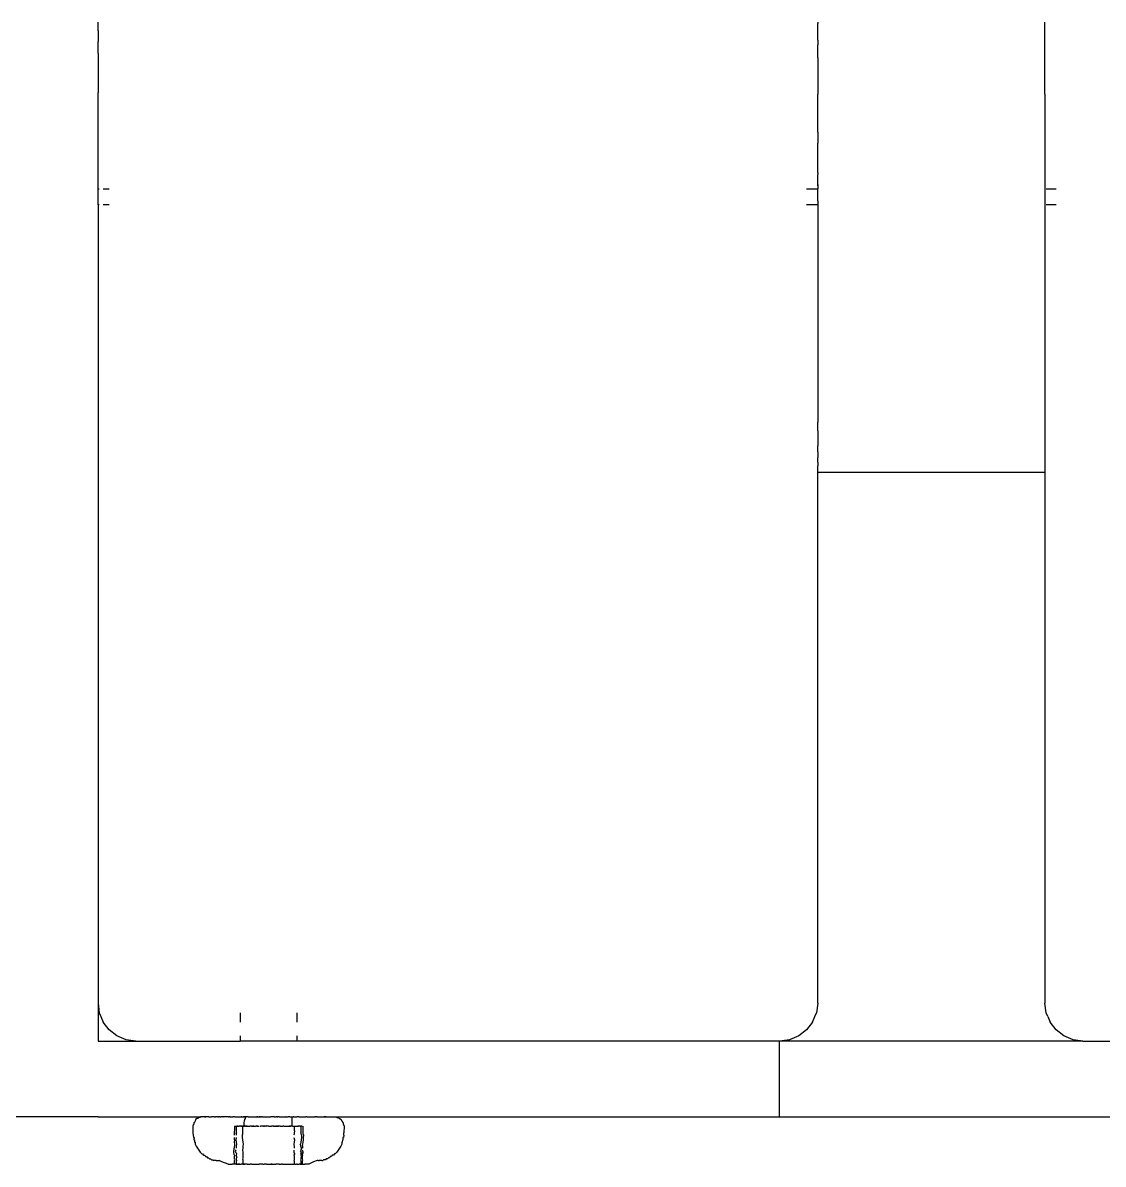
# Model space of a CAD drawing. Header units: millimetres. Extents: x -2916 to 2490, y 92 to 4100.
# Drawn here: x 1318.6 to 1375.6, y 1705.4 to 1765.6 of the extents above; entities that cross this region are included whole.
import ezdxf

# ---------------------------------------------------------------- set-up
doc = ezdxf.new("R2010")
doc.units = ezdxf.units.MM

msp = doc.modelspace()

# ---------------------------------------------------------------- linework, layer by layer
for p, q in [((1322.555, 1765.582), (1322.555, 1765.636)), ((1322.555, 1765.181), (1322.555, 1765.582)), ((1360.555, 1765.636), (1360.555, 1765.582)), ((1360.555, 1765.181), (1360.555, 1765.582)), ((1372.555, 1764.698), (1372.555, 1765.636)), ((1322.555, 1765.181), (1322.555, 1764.616)), ((1360.555, 1764.698), (1360.555, 1765.181)), ((1322.555, 1764.455), (1322.555, 1764.616)), ((1322.555, 1763.995), (1322.555, 1764.455)), ((1360.555, 1764.698), (1360.555, 1764.616)), ((1360.555, 1764.616), (1360.555, 1764.455)), ((1360.555, 1763.995), (1360.555, 1764.455)), ((1372.555, 1763.753), (1372.555, 1764.698)), ((1322.555, 1763.995), (1322.555, 1763.315)), ((1360.555, 1763.753), (1360.555, 1763.995)), ((1360.555, 1763.753), (1360.555, 1763.315)), ((1372.555, 1762.803), (1372.555, 1763.753)), ((1322.555, 1763.315), (1322.555, 1762.636)), ((1360.555, 1763.315), (1360.555, 1762.803)), ((1322.555, 1762.636), (1322.555, 1761.925)), ((1360.555, 1762.803), (1360.555, 1762.636)), ((1360.555, 1762.636), (1360.555, 1761.925)), ((1372.555, 1761.851), (1372.555, 1762.803)), ((1322.555, 1761.851), (1322.555, 1761.925)), ((1322.555, 1761.213), (1322.555, 1761.851)), ((1360.555, 1761.925), (1360.555, 1761.851)), ((1360.555, 1761.213), (1360.555, 1761.851)), ((1372.555, 1761.851), (1372.555, 1760.9)), ((1322.555, 1760.513), (1322.555, 1761.213)), ((1360.555, 1760.9), (1360.555, 1761.213)), ((1360.555, 1760.513), (1360.555, 1760.9)), ((1372.555, 1760.9), (1372.555, 1759.95)), ((1322.555, 1759.841), (1322.555, 1760.513)), ((1360.555, 1759.95), (1360.555, 1760.513)), ((1322.555, 1759.248), (1322.555, 1759.841)), ((1360.555, 1759.841), (1360.555, 1759.95)), ((1360.555, 1759.841), (1360.555, 1759.248)), ((1372.555, 1759.95), (1372.555, 1759.005)), ((1322.555, 1759.21), (1322.555, 1759.248)), ((1322.555, 1758.633), (1322.555, 1759.21)), ((1360.555, 1759.21), (1360.555, 1759.248)), ((1360.555, 1759.005), (1360.555, 1759.21)), ((1360.555, 1758.633), (1360.555, 1759.005)), ((1372.555, 1759.005), (1372.555, 1758.066)), ((1322.555, 1758.121), (1322.555, 1758.633)), ((1360.555, 1758.121), (1360.555, 1758.633)), ((1322.555, 1757.685), (1322.555, 1758.121)), ((1360.555, 1758.066), (1360.555, 1758.121)), ((1360.555, 1757.685), (1360.555, 1758.066)), ((1372.555, 1758.066), (1372.555, 1757.136)), ((1322.555, 1757.645), (1322.555, 1757.685)), ((1322.555, 1757.606), (1322.555, 1757.645)), ((1322.555, 1757.334), (1322.555, 1757.606)), ((1322.555, 1757.16), (1322.555, 1757.334)), ((1322.555, 1757.075), (1322.555, 1757.16)), ((1360.555, 1757.685), (1360.555, 1757.645)), ((1360.555, 1757.645), (1360.555, 1757.606)), ((1360.555, 1757.334), (1360.555, 1757.606)), ((1360.555, 1757.136), (1360.555, 1757.334)), ((1360.555, 1757.075), (1360.555, 1757.136)), ((1372.555, 1757.136), (1372.555, 1756.217)), ((1322.555, 1757.008), (1322.555, 1757.075)), ((1322.555, 1757.034), (1322.555, 1757.075)), ((1322.555, 1757.008), (1322.555, 1757.034)), ((1322.555, 1756.892), (1322.555, 1757.008)), ((1322.555, 1756.852), (1322.555, 1756.892)), ((1322.555, 1756.852), (1322.623, 1756.852)), ((1322.555, 1756.002), (1322.555, 1756.852)), ((1322.823, 1756.852), (1323.14, 1756.852)), ((1359.969, 1756.852), (1360.287, 1756.852)), ((1360.287, 1756.852), (1360.487, 1756.852)), ((1360.487, 1756.852), (1360.555, 1756.852)), ((1360.555, 1757.075), (1360.555, 1757.008)), ((1360.555, 1757.034), (1360.555, 1757.075)), ((1360.555, 1757.008), (1360.555, 1757.034)), ((1360.555, 1757.008), (1360.555, 1756.892)), ((1360.555, 1756.892), (1360.555, 1756.852)), ((1360.555, 1756.217), (1360.555, 1756.852)), ((1372.623, 1756.852), (1372.823, 1756.852)), ((1372.823, 1756.852), (1373.14, 1756.852)), ((1322.623, 1756.002), (1322.555, 1756.002)), ((1322.555, 1756.002), (1322.555, 1713.851)), ((1323.14, 1756.002), (1322.823, 1756.002)), ((1360.287, 1756.002), (1359.969, 1756.002)), ((1360.487, 1756.002), (1360.287, 1756.002)), ((1360.555, 1756.002), (1360.487, 1756.002)), ((1360.555, 1756.217), (1360.555, 1756.002)), ((1360.555, 1756.002), (1360.555, 1755.31)), ((1372.555, 1756.217), (1372.555, 1755.31)), ((1372.823, 1756.002), (1372.623, 1756.002)), ((1373.14, 1756.002), (1372.823, 1756.002)), ((1360.555, 1755.31), (1360.555, 1754.418)), ((1372.555, 1755.31), (1372.555, 1754.418)), ((1360.555, 1754.418), (1360.555, 1753.543)), ((1372.555, 1754.418), (1372.555, 1753.543)), ((1360.555, 1753.543), (1360.555, 1752.687)), ((1372.555, 1753.543), (1372.555, 1752.687)), ((1360.555, 1752.687), (1360.555, 1751.851)), ((1372.555, 1752.687), (1372.555, 1751.851)), ((1360.555, 1751.851), (1360.555, 1751.039)), ((1372.555, 1751.851), (1372.555, 1751.039)), ((1360.555, 1751.039), (1360.555, 1750.25)), ((1372.555, 1751.039), (1372.555, 1750.25)), ((1360.555, 1750.25), (1360.555, 1749.488)), ((1372.555, 1750.25), (1372.555, 1749.488)), ((1360.555, 1749.488), (1360.555, 1748.754)), ((1372.555, 1749.488), (1372.555, 1748.754)), ((1360.555, 1748.754), (1360.555, 1748.05)), ((1372.555, 1748.754), (1372.555, 1748.05)), ((1360.555, 1748.05), (1360.555, 1747.377)), ((1372.555, 1748.05), (1372.555, 1747.377)), ((1360.555, 1747.377), (1360.555, 1746.736)), ((1372.555, 1747.377), (1372.555, 1746.736)), ((1360.555, 1746.736), (1360.555, 1746.13)), ((1372.555, 1746.736), (1372.555, 1746.13)), ((1360.555, 1746.13), (1360.555, 1745.56)), ((1372.555, 1746.13), (1372.555, 1745.56)), ((1360.555, 1745.56), (1360.555, 1745.026)), ((1372.555, 1745.56), (1372.555, 1745.026)), ((1360.555, 1745.026), (1360.555, 1744.531)), ((1360.555, 1744.075), (1360.555, 1744.531)), ((1372.555, 1745.026), (1372.555, 1744.531)), ((1372.555, 1744.531), (1372.555, 1744.075)), ((1360.555, 1744.075), (1360.555, 1743.659)), ((1372.555, 1744.075), (1372.555, 1743.659)), ((1360.555, 1743.659), (1360.555, 1743.284)), ((1360.555, 1742.951), (1360.555, 1743.284)), ((1372.555, 1743.659), (1372.555, 1743.284)), ((1372.555, 1743.284), (1372.555, 1742.951)), ((1360.555, 1742.951), (1360.555, 1742.662)), ((1360.555, 1742.415), (1360.555, 1742.662)), ((1372.555, 1742.951), (1372.555, 1742.662)), ((1372.555, 1742.662), (1372.555, 1742.415)), ((1360.555, 1742.415), (1360.555, 1742.213)), ((1360.555, 1742.055), (1360.555, 1742.213)), ((1360.555, 1741.942), (1360.555, 1742.055)), ((1372.555, 1742.415), (1372.555, 1742.213)), ((1372.555, 1742.213), (1372.555, 1742.055)), ((1372.555, 1742.055), (1372.555, 1741.942)), ((1360.555, 1741.874), (1360.555, 1741.942)), ((1372.555, 1741.874), (1360.555, 1741.874)), ((1360.555, 1713.851), (1360.555, 1741.874)), ((1372.555, 1741.942), (1372.555, 1741.874)), ((1372.555, 1741.874), (1372.555, 1713.851)), ((1322.555, 1713.851), (1322.623, 1713.334)), ((1322.555, 1713.851), (1322.555, 1711.851)), ((1360.555, 1713.851), (1360.487, 1713.334)), ((1372.623, 1713.334), (1372.555, 1713.851)), ((1322.623, 1713.334), (1322.707, 1713.144)), ((1322.707, 1713.144), (1322.823, 1712.851)), ((1330.064, 1713.334), (1330.064, 1712.851)), ((1333.045, 1713.334), (1333.045, 1712.851)), ((1360.287, 1712.851), (1360.402, 1713.144)), ((1360.402, 1713.144), (1360.487, 1713.334)), ((1372.707, 1713.144), (1372.623, 1713.334)), ((1372.707, 1713.144), (1372.823, 1712.851)), ((1323.14, 1712.437), (1322.823, 1712.851)), ((1360.287, 1712.851), (1359.969, 1712.437)), ((1373.14, 1712.437), (1372.823, 1712.851)), ((1323.555, 1712.119), (1323.14, 1712.437)), ((1324.037, 1711.92), (1323.555, 1712.119)), ((1330.064, 1712.119), (1330.064, 1711.92)), ((1333.045, 1712.119), (1333.045, 1711.92)), ((1359.555, 1712.119), (1359.072, 1711.92)), ((1359.969, 1712.437), (1359.555, 1712.119)), ((1373.555, 1712.119), (1373.14, 1712.437)), ((1374.037, 1711.92), (1373.555, 1712.119)), ((1322.555, 1711.851), (1324.555, 1711.851)), ((1324.555, 1711.851), (1324.037, 1711.92)), ((1324.555, 1711.851), (1330.064, 1711.851)), ((1330.064, 1711.92), (1330.064, 1711.851)), ((1330.097, 1711.851), (1330.064, 1711.851)), ((1330.153, 1711.851), (1330.097, 1711.851)), ((1330.231, 1711.851), (1330.153, 1711.851)), ((1330.33, 1711.851), (1330.231, 1711.851)), ((1330.448, 1711.851), (1330.33, 1711.851)), ((1330.475, 1711.851), (1330.448, 1711.851)), ((1330.583, 1711.851), (1330.475, 1711.851)), ((1330.614, 1711.851), (1330.583, 1711.851)), ((1330.734, 1711.851), (1330.614, 1711.851)), ((1330.768, 1711.851), (1330.734, 1711.851)), ((1330.898, 1711.851), (1330.768, 1711.851)), ((1330.934, 1711.851), (1330.898, 1711.851)), ((1331.072, 1711.851), (1330.934, 1711.851)), ((1331.11, 1711.851), (1331.072, 1711.851)), ((1331.254, 1711.851), (1331.11, 1711.851)), ((1331.293, 1711.851), (1331.254, 1711.851)), ((1331.441, 1711.851), (1331.293, 1711.851)), ((1331.48, 1711.851), (1331.441, 1711.851)), ((1331.629, 1711.851), (1331.48, 1711.851)), ((1331.669, 1711.851), (1331.629, 1711.851)), ((1331.816, 1711.851), (1331.669, 1711.851)), ((1331.855, 1711.851), (1331.816, 1711.851)), ((1331.999, 1711.851), (1331.855, 1711.851)), ((1332.037, 1711.851), (1331.999, 1711.851)), ((1332.175, 1711.851), (1332.037, 1711.851)), ((1332.211, 1711.851), (1332.175, 1711.851)), ((1332.342, 1711.851), (1332.211, 1711.851)), ((1332.375, 1711.851), (1332.342, 1711.851)), ((1332.495, 1711.851), (1332.375, 1711.851)), ((1332.526, 1711.851), (1332.495, 1711.851)), ((1332.634, 1711.851), (1332.526, 1711.851)), ((1332.662, 1711.851), (1332.634, 1711.851)), ((1332.78, 1711.851), (1332.662, 1711.851)), ((1332.879, 1711.851), (1332.78, 1711.851)), ((1332.957, 1711.851), (1332.879, 1711.851)), ((1333.012, 1711.851), (1332.957, 1711.851)), ((1333.045, 1711.851), (1333.012, 1711.851)), ((1333.045, 1711.92), (1333.045, 1711.851)), ((1358.536, 1711.851), (1333.045, 1711.851)), ((1359.072, 1711.92), (1358.536, 1711.851)), ((1358.536, 1707.851), (1358.536, 1711.851)), ((1374.555, 1711.851), (1358.536, 1711.851)), ((1374.555, 1711.851), (1374.037, 1711.92)), ((1374.555, 1711.851), (1380.064, 1711.851)), ((1322.555, 1707.851), (1296.055, 1707.851)), ((1322.555, 1707.851), (1327.963, 1707.842)), ((1327.708, 1707.705), (1327.687, 1707.629)), ((1327.784, 1707.767), (1327.708, 1707.705)), ((1327.824, 1707.767), (1327.784, 1707.767)), ((1327.87, 1707.813), (1327.824, 1707.767)), ((1327.942, 1707.813), (1327.87, 1707.813)), ((1327.963, 1707.842), (1327.942, 1707.813)), ((1328.034, 1707.842), (1327.963, 1707.842)), ((1327.963, 1707.842), (1328.002, 1707.842)), ((1328.034, 1707.842), (1328.002, 1707.842)), ((1328.074, 1707.842), (1328.034, 1707.842)), ((1328.123, 1707.842), (1328.074, 1707.842)), ((1328.18, 1707.842), (1328.123, 1707.842)), ((1328.245, 1707.842), (1328.18, 1707.842)), ((1328.18, 1707.842), (1328.217, 1707.842)), ((1328.217, 1707.842), (1328.245, 1707.842)), ((1328.319, 1707.842), (1328.245, 1707.842)), ((1328.365, 1707.842), (1328.319, 1707.842)), ((1328.4, 1707.842), (1328.365, 1707.842)), ((1328.4, 1707.842), (1328.45, 1707.842)), ((1328.45, 1707.842), (1328.488, 1707.842)), ((1328.488, 1707.842), (1328.543, 1707.842)), ((1328.584, 1707.842), (1328.543, 1707.842)), ((1328.643, 1707.842), (1328.584, 1707.842)), ((1328.687, 1707.842), (1328.643, 1707.842)), ((1328.687, 1707.842), (1328.75, 1707.842)), ((1328.797, 1707.842), (1328.75, 1707.842)), ((1328.864, 1707.842), (1328.797, 1707.842)), ((1328.864, 1707.842), (1328.914, 1707.842)), ((1328.985, 1707.842), (1328.914, 1707.842)), ((1328.985, 1707.842), (1329.037, 1707.842)), ((1329.111, 1707.842), (1329.037, 1707.842)), ((1329.139, 1707.851), (1329.111, 1707.842)), ((1329.166, 1707.842), (1329.111, 1707.842)), ((1329.139, 1707.851), (1329.166, 1707.842)), ((1329.244, 1707.842), (1329.166, 1707.842)), ((1329.301, 1707.842), (1329.244, 1707.842)), ((1329.382, 1707.842), (1329.301, 1707.842)), ((1329.442, 1707.842), (1329.382, 1707.842)), ((1329.442, 1707.842), (1329.476, 1707.851)), ((1329.525, 1707.842), (1329.476, 1707.851)), ((1329.525, 1707.842), (1329.587, 1707.842)), ((1329.587, 1707.842), (1329.64, 1707.851)), ((1329.64, 1707.851), (1329.673, 1707.842)), ((1329.719, 1707.851), (1329.673, 1707.842)), ((1329.765, 1707.851), (1329.719, 1707.851)), ((1329.765, 1707.851), (1329.826, 1707.842)), ((1329.826, 1707.842), (1329.88, 1707.851)), ((1329.88, 1707.851), (1329.95, 1707.851)), ((1329.95, 1707.851), (1329.983, 1707.842)), ((1329.983, 1707.842), (1330.042, 1707.851)), ((1330.042, 1707.851), (1330.079, 1707.849)), ((1330.079, 1707.849), (1330.106, 1707.851)), ((1330.079, 1707.849), (1330.144, 1707.842)), ((1330.144, 1707.842), (1330.106, 1707.851)), ((1330.144, 1707.842), (1330.212, 1707.842)), ((1330.212, 1707.842), (1330.241, 1707.851)), ((1330.212, 1707.842), (1330.28, 1707.846)), ((1330.308, 1707.842), (1330.241, 1707.851)), ((1330.294, 1707.705), (1330.274, 1707.629)), ((1330.28, 1707.846), (1330.308, 1707.842)), ((1330.319, 1707.767), (1330.294, 1707.705)), ((1330.378, 1707.851), (1330.308, 1707.842)), ((1330.308, 1707.842), (1330.34, 1707.851)), ((1330.308, 1707.842), (1330.319, 1707.767)), ((1330.34, 1707.851), (1330.378, 1707.851)), ((1330.434, 1707.851), (1330.378, 1707.851)), ((1330.475, 1707.842), (1330.434, 1707.851)), ((1330.475, 1707.842), (1330.517, 1707.851)), ((1330.517, 1707.851), (1330.569, 1707.851)), ((1330.569, 1707.851), (1330.645, 1707.842)), ((1330.569, 1707.851), (1330.598, 1707.851)), ((1330.598, 1707.851), (1330.645, 1707.842)), ((1330.645, 1707.842), (1330.669, 1707.851)), ((1330.645, 1707.842), (1330.71, 1707.851)), ((1330.669, 1707.851), (1330.71, 1707.851)), ((1330.71, 1707.851), (1330.774, 1707.851)), ((1330.774, 1707.851), (1330.816, 1707.842)), ((1330.816, 1707.842), (1330.871, 1707.851)), ((1330.871, 1707.851), (1330.915, 1707.849)), ((1330.915, 1707.849), (1330.944, 1707.851)), ((1330.915, 1707.849), (1330.99, 1707.842)), ((1330.99, 1707.842), (1330.944, 1707.851)), ((1330.99, 1707.842), (1331.064, 1707.842)), ((1331.089, 1707.851), (1331.064, 1707.842)), ((1331.117, 1707.848), (1331.064, 1707.842)), ((1331.089, 1707.851), (1331.117, 1707.848)), ((1331.117, 1707.848), (1331.179, 1707.851)), ((1331.143, 1707.851), (1331.117, 1707.848)), ((1331.143, 1707.851), (1331.179, 1707.851)), ((1331.235, 1707.851), (1331.179, 1707.851)), ((1331.235, 1707.851), (1331.345, 1707.851)), ((1331.345, 1707.851), (1331.435, 1707.851)), ((1331.435, 1707.851), (1331.514, 1707.851)), ((1331.514, 1707.851), (1331.56, 1707.851)), ((1331.56, 1707.851), (1331.592, 1707.842)), ((1331.592, 1707.842), (1331.685, 1707.851)), ((1331.763, 1707.851), (1331.685, 1707.851)), ((1331.853, 1707.851), (1331.763, 1707.851)), ((1331.853, 1707.851), (1331.931, 1707.851)), ((1331.931, 1707.851), (1331.967, 1707.851)), ((1332.015, 1707.851), (1331.967, 1707.851)), ((1332.015, 1707.851), (1332.046, 1707.842)), ((1332.112, 1707.851), (1332.046, 1707.842)), ((1332.112, 1707.851), (1332.169, 1707.851)), ((1332.169, 1707.851), (1332.238, 1707.851)), ((1332.238, 1707.851), (1332.312, 1707.851)), ((1332.312, 1707.851), (1332.374, 1707.851)), ((1332.374, 1707.851), (1332.44, 1707.851)), ((1332.44, 1707.851), (1332.465, 1707.842)), ((1332.465, 1707.842), (1332.521, 1707.851)), ((1332.495, 1707.851), (1332.465, 1707.842)), ((1332.495, 1707.851), (1332.552, 1707.851)), ((1332.521, 1707.851), (1332.552, 1707.851)), ((1332.552, 1707.851), (1332.599, 1707.851)), ((1332.645, 1707.851), (1332.599, 1707.851)), ((1332.683, 1707.851), (1332.645, 1707.851)), ((1332.683, 1707.851), (1332.745, 1707.851)), ((1332.745, 1707.851), (1332.818, 1707.851)), ((1332.745, 1707.851), (1332.786, 1707.851)), ((1332.786, 1707.851), (1332.818, 1707.851)), ((1332.786, 1707.851), (1332.791, 1707.767)), ((1332.791, 1707.767), (1332.786, 1707.705)), ((1332.786, 1707.705), (1332.786, 1707.629)), ((1332.818, 1707.851), (1332.868, 1707.851)), ((1332.897, 1707.842), (1332.868, 1707.851)), ((1332.897, 1707.842), (1332.954, 1707.851)), ((1332.954, 1707.851), (1333.003, 1707.851)), ((1333.003, 1707.851), (1333.059, 1707.842)), ((1333.087, 1707.851), (1333.059, 1707.842)), ((1333.135, 1707.851), (1333.087, 1707.851)), ((1333.164, 1707.851), (1333.135, 1707.851)), ((1333.164, 1707.851), (1333.218, 1707.842)), ((1333.218, 1707.842), (1333.279, 1707.851)), ((1333.279, 1707.851), (1333.315, 1707.849)), ((1333.315, 1707.849), (1333.345, 1707.851)), ((1333.315, 1707.849), (1333.372, 1707.842)), ((1333.345, 1707.851), (1333.372, 1707.842)), ((1333.372, 1707.842), (1333.436, 1707.842)), ((1333.436, 1707.842), (1333.469, 1707.851)), ((1333.469, 1707.851), (1333.522, 1707.842)), ((1333.584, 1707.842), (1333.522, 1707.842)), ((1333.584, 1707.842), (1333.634, 1707.851)), ((1333.634, 1707.851), (1333.668, 1707.842)), ((1333.668, 1707.842), (1333.707, 1707.851)), ((1333.707, 1707.851), (1333.75, 1707.851)), ((1333.75, 1707.851), (1333.808, 1707.842)), ((1333.808, 1707.842), (1333.862, 1707.851)), ((1333.862, 1707.851), (1333.943, 1707.842)), ((1333.943, 1707.842), (1333.97, 1707.851)), ((1333.943, 1707.842), (1333.998, 1707.842)), ((1333.97, 1707.851), (1333.998, 1707.842)), ((1334.036, 1707.851), (1333.998, 1707.842)), ((1334.036, 1707.851), (1334.074, 1707.851)), ((1334.125, 1707.842), (1334.074, 1707.851)), ((1334.125, 1707.842), (1334.174, 1707.851)), ((1334.174, 1707.851), (1334.234, 1707.851)), ((1334.234, 1707.851), (1334.269, 1707.851)), ((1334.269, 1707.851), (1334.312, 1707.842)), ((1334.312, 1707.842), (1334.359, 1707.851)), ((1334.359, 1707.851), (1334.444, 1707.851)), ((1334.444, 1707.851), (1334.495, 1707.851)), ((1334.495, 1707.851), (1334.524, 1707.851)), ((1334.566, 1707.842), (1334.495, 1707.851)), ((1334.524, 1707.851), (1334.599, 1707.851)), ((1334.599, 1707.851), (1334.566, 1707.842)), ((1334.599, 1707.851), (1334.669, 1707.851)), ((1334.669, 1707.851), (1334.733, 1707.851)), ((1334.733, 1707.851), (1334.792, 1707.851)), ((1334.792, 1707.851), (1334.844, 1707.851)), ((1334.844, 1707.851), (1334.892, 1707.851)), ((1334.892, 1707.851), (1334.933, 1707.851)), ((1334.933, 1707.851), (1334.968, 1707.851)), ((1334.968, 1707.851), (1334.998, 1707.851)), ((1334.968, 1707.851), (1335.035, 1707.842)), ((1335.035, 1707.842), (1335.076, 1707.842)), ((1335.076, 1707.842), (1335.108, 1707.842)), ((1335.076, 1707.842), (1335.146, 1707.842)), ((1335.108, 1707.842), (1335.146, 1707.842)), ((1335.146, 1707.842), (1358.536, 1707.851)), ((1335.146, 1707.842), (1335.167, 1707.813)), ((1335.167, 1707.813), (1335.239, 1707.813)), ((1335.239, 1707.813), (1335.286, 1707.767)), ((1335.286, 1707.767), (1335.326, 1707.767)), ((1335.326, 1707.767), (1335.401, 1707.705)), ((1335.401, 1707.705), (1335.422, 1707.629)), ((1358.536, 1707.851), (1377.963, 1707.842)), ((1327.558, 1707.351), (1327.555, 1706.999)), ((1327.588, 1707.449), (1327.558, 1707.351)), ((1327.588, 1707.449), (1327.614, 1707.449)), ((1327.616, 1707.543), (1327.614, 1707.449)), ((1327.616, 1707.543), (1327.642, 1707.543)), ((1327.662, 1707.629), (1327.642, 1707.543)), ((1327.662, 1707.629), (1327.687, 1707.629)), ((1329.768, 1707.225), (1329.749, 1706.999)), ((1329.768, 1707.351), (1329.803, 1707.351)), ((1329.768, 1707.351), (1329.768, 1707.225)), ((1329.803, 1707.351), (1329.856, 1707.351)), ((1329.856, 1707.351), (1329.925, 1707.351)), ((1329.856, 1707.351), (1329.887, 1707.351)), ((1329.856, 1707.351), (1329.856, 1707.044)), ((1329.961, 1707.351), (1329.887, 1707.351)), ((1329.887, 1707.351), (1329.925, 1707.351)), ((1329.925, 1707.351), (1329.961, 1707.351)), ((1329.961, 1707.351), (1330.012, 1707.351)), ((1330.077, 1707.351), (1330.012, 1707.351)), ((1330.049, 1707.351), (1330.012, 1707.351)), ((1330.104, 1707.351), (1330.049, 1707.351)), ((1330.147, 1707.351), (1330.077, 1707.351)), ((1330.104, 1707.351), (1330.077, 1707.351)), ((1330.104, 1707.351), (1330.147, 1707.351)), ((1330.147, 1707.351), (1330.19, 1707.351)), ((1330.241, 1707.351), (1330.19, 1707.351)), ((1330.19, 1707.351), (1330.192, 1707.177)), ((1330.192, 1707.177), (1330.193, 1706.999)), ((1330.241, 1707.351), (1330.285, 1707.351)), ((1330.259, 1707.543), (1330.249, 1707.449)), ((1330.249, 1707.449), (1330.285, 1707.351)), ((1330.274, 1707.629), (1330.259, 1707.543)), ((1330.348, 1707.351), (1330.285, 1707.351)), ((1330.348, 1707.351), (1330.311, 1707.351)), ((1330.424, 1707.351), (1330.348, 1707.351)), ((1330.348, 1707.351), (1330.38, 1707.351)), ((1330.38, 1707.351), (1330.424, 1707.351)), ((1330.424, 1707.351), (1330.521, 1707.351)), ((1330.521, 1707.351), (1330.565, 1707.351)), ((1330.614, 1707.351), (1330.565, 1707.351)), ((1330.662, 1707.351), (1330.614, 1707.351)), ((1330.662, 1707.351), (1330.708, 1707.351)), ((1330.662, 1707.351), (1330.735, 1707.351)), ((1330.778, 1707.351), (1330.708, 1707.351)), ((1330.735, 1707.351), (1330.805, 1707.351)), ((1330.778, 1707.351), (1330.805, 1707.351)), ((1330.805, 1707.351), (1330.871, 1707.351)), ((1330.871, 1707.351), (1330.902, 1707.373)), ((1330.949, 1707.351), (1330.902, 1707.373)), ((1330.949, 1707.351), (1331.02, 1707.363)), ((1330.995, 1707.351), (1330.949, 1707.351)), ((1331.02, 1707.363), (1331.061, 1707.351)), ((1331.109, 1707.351), (1331.14, 1707.351)), ((1331.179, 1707.351), (1331.14, 1707.351)), ((1331.224, 1707.351), (1331.179, 1707.351)), ((1331.258, 1707.351), (1331.224, 1707.351)), ((1331.314, 1707.351), (1331.258, 1707.351)), ((1331.286, 1707.351), (1331.258, 1707.351)), ((1331.286, 1707.351), (1331.345, 1707.351)), ((1331.386, 1707.351), (1331.314, 1707.351)), ((1331.386, 1707.351), (1331.345, 1707.351)), ((1331.432, 1707.351), (1331.386, 1707.351)), ((1331.432, 1707.351), (1331.469, 1707.374)), ((1331.514, 1707.351), (1331.469, 1707.374)), ((1331.578, 1707.351), (1331.514, 1707.351)), ((1331.578, 1707.351), (1331.617, 1707.351)), ((1331.617, 1707.351), (1331.678, 1707.351)), ((1331.678, 1707.351), (1331.724, 1707.351)), ((1331.798, 1707.351), (1331.724, 1707.351)), ((1331.765, 1707.351), (1331.724, 1707.351)), ((1331.824, 1707.351), (1331.765, 1707.351)), ((1331.853, 1707.351), (1331.798, 1707.351)), ((1331.824, 1707.351), (1331.798, 1707.351)), ((1331.824, 1707.351), (1331.853, 1707.351)), ((1331.853, 1707.351), (1331.886, 1707.351)), ((1331.886, 1707.351), (1331.944, 1707.351)), ((1331.944, 1707.351), (1332.015, 1707.351)), ((1331.969, 1707.351), (1331.944, 1707.351)), ((1332.015, 1707.351), (1331.969, 1707.351)), ((1332.015, 1707.351), (1332.084, 1707.351)), ((1332.084, 1707.351), (1332.045, 1707.351)), ((1332.114, 1707.351), (1332.084, 1707.351)), ((1332.169, 1707.356), (1332.114, 1707.351)), ((1332.169, 1707.356), (1332.21, 1707.351)), ((1332.21, 1707.351), (1332.238, 1707.351)), ((1332.238, 1707.351), (1332.312, 1707.351)), ((1332.374, 1707.351), (1332.312, 1707.351)), ((1332.374, 1707.351), (1332.44, 1707.351)), ((1332.44, 1707.351), (1332.495, 1707.351)), ((1332.495, 1707.351), (1332.552, 1707.351)), ((1332.552, 1707.351), (1332.599, 1707.351)), ((1332.599, 1707.351), (1332.645, 1707.351)), ((1332.718, 1707.351), (1332.645, 1707.351)), ((1332.645, 1707.351), (1332.683, 1707.351)), ((1332.683, 1707.351), (1332.745, 1707.351)), ((1332.745, 1707.351), (1332.718, 1707.351)), ((1332.786, 1707.351), (1332.745, 1707.351)), ((1332.786, 1707.629), (1332.786, 1707.543)), ((1332.786, 1707.543), (1332.786, 1707.449)), ((1332.786, 1707.449), (1332.786, 1707.351)), ((1332.824, 1707.351), (1332.786, 1707.351)), ((1332.824, 1707.351), (1332.868, 1707.351)), ((1332.868, 1707.351), (1332.919, 1707.351)), ((1332.919, 1707.351), (1332.912, 1707.143)), ((1332.912, 1707.143), (1332.93, 1707.099)), ((1332.919, 1707.351), (1332.962, 1707.351)), ((1332.962, 1707.351), (1333.032, 1707.351)), ((1332.962, 1707.351), (1333.005, 1707.351)), ((1333.005, 1707.351), (1333.06, 1707.351)), ((1333.005, 1707.351), (1333.032, 1707.351)), ((1333.032, 1707.351), (1333.098, 1707.351)), ((1333.06, 1707.351), (1333.098, 1707.351)), ((1333.168, 1707.351), (1333.098, 1707.351)), ((1333.14, 1707.351), (1333.098, 1707.351)), ((1333.14, 1707.351), (1333.168, 1707.351)), ((1333.232, 1707.351), (1333.168, 1707.351)), ((1333.232, 1707.351), (1333.273, 1707.351)), ((1333.335, 1707.351), (1333.273, 1707.351)), ((1333.273, 1707.351), (1333.273, 1707.243)), ((1333.273, 1707.243), (1333.273, 1706.999)), ((1333.363, 1707.351), (1333.368, 1706.999)), ((1335.447, 1707.629), (1335.422, 1707.629)), ((1335.447, 1707.629), (1335.468, 1707.543)), ((1335.493, 1707.543), (1335.468, 1707.543)), ((1335.493, 1707.543), (1335.496, 1707.449)), ((1335.522, 1707.449), (1335.496, 1707.449)), ((1335.522, 1707.449), (1335.555, 1707.351)), ((1335.555, 1707.351), (1335.542, 1706.999)), ((1327.555, 1706.999), (1327.583, 1706.877)), ((1327.583, 1706.877), (1327.598, 1706.755)), ((1327.598, 1706.755), (1327.624, 1706.755)), ((1327.624, 1706.755), (1327.623, 1706.636)), ((1327.623, 1706.636), (1327.648, 1706.636)), ((1327.648, 1706.636), (1327.657, 1706.518)), ((1327.657, 1706.518), (1327.683, 1706.518)), ((1327.683, 1706.518), (1327.685, 1706.404)), ((1329.768, 1706.636), (1329.742, 1706.518)), ((1329.742, 1706.518), (1329.763, 1706.404)), ((1329.749, 1706.999), (1329.768, 1706.956)), ((1329.768, 1706.92), (1329.768, 1706.956)), ((1329.768, 1706.877), (1329.768, 1706.92)), ((1329.768, 1706.636), (1329.768, 1706.755)), ((1329.856, 1706.755), (1329.827, 1706.636)), ((1329.827, 1706.636), (1329.842, 1706.518)), ((1329.842, 1706.518), (1329.861, 1706.404)), ((1329.856, 1707.044), (1329.879, 1706.999)), ((1329.856, 1706.983), (1329.879, 1706.999)), ((1329.856, 1706.983), (1329.856, 1706.877)), ((1330.193, 1706.942), (1330.17, 1706.877)), ((1330.17, 1706.877), (1330.175, 1706.755)), ((1330.175, 1706.755), (1330.184, 1706.636)), ((1330.184, 1706.636), (1330.196, 1706.518)), ((1330.193, 1706.999), (1330.193, 1706.942)), ((1330.196, 1706.518), (1330.211, 1706.404)), ((1332.914, 1706.518), (1332.898, 1706.404)), ((1332.909, 1706.929), (1332.902, 1706.877)), ((1332.902, 1706.755), (1332.926, 1706.636)), ((1332.93, 1707.099), (1332.907, 1706.999)), ((1332.907, 1706.999), (1332.909, 1706.929)), ((1332.926, 1706.636), (1332.914, 1706.518)), ((1333.268, 1706.518), (1333.248, 1706.404)), ((1333.283, 1706.636), (1333.268, 1706.518)), ((1333.28, 1706.967), (1333.273, 1706.999)), ((1333.3, 1706.877), (1333.28, 1706.967)), ((1333.293, 1706.755), (1333.283, 1706.636)), ((1333.3, 1706.877), (1333.293, 1706.755)), ((1333.367, 1706.518), (1333.347, 1706.404)), ((1333.383, 1706.636), (1333.367, 1706.518)), ((1333.368, 1706.999), (1333.377, 1706.967)), ((1333.377, 1706.967), (1333.401, 1706.877)), ((1333.394, 1706.755), (1333.383, 1706.636)), ((1333.401, 1706.877), (1333.394, 1706.755)), ((1335.427, 1706.518), (1335.425, 1706.404)), ((1335.452, 1706.518), (1335.427, 1706.518)), ((1335.461, 1706.636), (1335.452, 1706.518)), ((1335.487, 1706.636), (1335.461, 1706.636)), ((1335.511, 1706.755), (1335.485, 1706.755)), ((1335.485, 1706.755), (1335.487, 1706.636)), ((1335.526, 1706.877), (1335.511, 1706.755)), ((1335.526, 1706.877), (1335.542, 1706.999)), ((1327.685, 1706.404), (1327.738, 1706.294)), ((1327.738, 1706.294), (1327.8, 1706.188)), ((1327.8, 1706.188), (1327.87, 1706.088)), ((1327.87, 1706.088), (1327.948, 1705.994)), ((1327.948, 1705.994), (1328.034, 1705.906)), ((1328.034, 1705.906), (1328.071, 1705.906)), ((1328.071, 1705.906), (1328.126, 1705.826)), ((1329.729, 1705.994), (1329.747, 1706.188)), ((1329.744, 1705.85), (1329.729, 1705.994)), ((1329.763, 1706.404), (1329.747, 1706.188)), ((1329.824, 1706.088), (1329.803, 1706.033)), ((1329.803, 1706.033), (1329.819, 1705.994)), ((1329.819, 1705.994), (1329.843, 1705.942)), ((1329.824, 1706.088), (1329.839, 1706.116)), ((1329.843, 1705.942), (1329.86, 1705.906)), ((1329.861, 1706.404), (1329.856, 1706.294)), ((1329.856, 1706.294), (1329.856, 1706.188)), ((1329.86, 1705.906), (1329.856, 1705.826)), ((1330.198, 1706.188), (1330.177, 1706.088)), ((1330.177, 1706.088), (1330.207, 1705.994)), ((1330.211, 1706.404), (1330.198, 1706.294)), ((1330.198, 1706.294), (1330.198, 1706.188)), ((1330.207, 1705.994), (1330.2, 1705.906)), ((1330.2, 1705.906), (1330.208, 1705.826)), ((1332.898, 1706.404), (1332.894, 1706.375)), ((1332.894, 1706.375), (1332.916, 1706.294)), ((1332.902, 1706.088), (1332.903, 1705.994)), ((1332.903, 1705.994), (1332.938, 1705.906)), ((1332.916, 1706.294), (1332.919, 1706.188)), ((1332.938, 1705.906), (1332.924, 1705.876)), ((1333.267, 1706.294), (1333.248, 1706.404)), ((1333.261, 1706.088), (1333.251, 1706.062)), ((1333.291, 1705.994), (1333.251, 1706.062)), ((1333.293, 1706.188), (1333.261, 1706.088)), ((1333.291, 1705.994), (1333.265, 1705.939)), ((1333.283, 1705.906), (1333.265, 1705.939)), ((1333.293, 1706.188), (1333.267, 1706.294)), ((1333.29, 1705.826), (1333.283, 1705.906)), ((1333.347, 1706.404), (1333.333, 1706.343)), ((1333.362, 1706.294), (1333.333, 1706.343)), ((1333.38, 1705.994), (1333.337, 1705.906)), ((1333.365, 1705.85), (1333.337, 1705.906)), ((1333.38, 1705.994), (1333.356, 1706.088)), ((1333.362, 1706.188), (1333.362, 1706.294)), ((1335.038, 1705.906), (1334.983, 1705.826)), ((1335.076, 1705.906), (1335.038, 1705.906)), ((1335.161, 1705.994), (1335.076, 1705.906)), ((1335.239, 1706.088), (1335.161, 1705.994)), ((1335.31, 1706.188), (1335.239, 1706.088)), ((1335.372, 1706.294), (1335.31, 1706.188)), ((1335.425, 1706.404), (1335.372, 1706.294)), ((1328.126, 1705.826), (1328.163, 1705.826)), ((1328.163, 1705.826), (1328.193, 1705.826)), ((1328.193, 1705.826), (1328.225, 1705.754)), ((1328.225, 1705.754), (1328.26, 1705.754)), ((1328.26, 1705.754), (1328.29, 1705.754)), ((1328.29, 1705.754), (1328.329, 1705.69)), ((1328.329, 1705.69), (1328.363, 1705.69)), ((1328.363, 1705.69), (1328.392, 1705.69)), ((1328.392, 1705.69), (1328.438, 1705.634)), ((1328.438, 1705.634), (1328.499, 1705.634)), ((1328.499, 1705.634), (1328.551, 1705.588)), ((1328.551, 1705.588), (1328.61, 1705.588)), ((1328.61, 1705.588), (1328.628, 1705.568)), ((1328.628, 1705.568), (1328.666, 1705.551)), ((1328.723, 1705.551), (1328.666, 1705.551)), ((1328.796, 1705.551), (1328.723, 1705.551)), ((1328.796, 1705.551), (1328.842, 1705.551)), ((1328.842, 1705.551), (1328.896, 1705.551)), ((1328.896, 1705.551), (1328.956, 1705.551)), ((1329.095, 1705.472), (1328.956, 1705.551)), ((1329.429, 1705.351), (1329.095, 1705.472)), ((1329.429, 1705.351), (1329.639, 1705.351)), ((1329.768, 1705.351), (1329.639, 1705.351)), ((1329.744, 1705.85), (1329.759, 1705.826)), ((1329.759, 1705.826), (1329.768, 1705.778)), ((1329.762, 1705.716), (1329.768, 1705.778)), ((1329.768, 1705.69), (1329.762, 1705.716)), ((1329.763, 1705.551), (1329.787, 1705.588)), ((1329.768, 1705.51), (1329.763, 1705.551)), ((1329.768, 1705.624), (1329.768, 1705.69)), ((1329.787, 1705.588), (1329.768, 1705.624)), ((1329.768, 1705.484), (1329.768, 1705.51)), ((1329.768, 1705.43), (1329.768, 1705.484)), ((1329.768, 1705.396), (1329.768, 1705.43)), ((1329.768, 1705.351), (1329.768, 1705.396)), ((1329.803, 1705.351), (1329.768, 1705.351)), ((1329.856, 1705.351), (1329.803, 1705.351)), ((1329.856, 1705.826), (1329.847, 1705.787)), ((1329.847, 1705.787), (1329.869, 1705.754)), ((1329.865, 1705.69), (1329.856, 1705.647)), ((1329.856, 1705.647), (1329.857, 1705.588)), ((1329.879, 1705.551), (1329.856, 1705.522)), ((1329.856, 1705.522), (1329.856, 1705.457)), ((1329.856, 1705.457), (1329.856, 1705.425)), ((1329.856, 1705.425), (1329.856, 1705.351)), ((1329.925, 1705.351), (1329.856, 1705.351)), ((1329.856, 1705.351), (1329.887, 1705.351)), ((1329.857, 1705.588), (1329.879, 1705.551)), ((1329.887, 1705.732), (1329.865, 1705.69)), ((1329.869, 1705.754), (1329.887, 1705.732)), ((1329.887, 1705.351), (1329.961, 1705.351)), ((1329.887, 1705.351), (1329.925, 1705.351)), ((1329.925, 1705.351), (1329.996, 1705.351)), ((1329.925, 1705.351), (1329.961, 1705.351)), ((1330.036, 1705.351), (1329.961, 1705.351)), ((1329.996, 1705.351), (1330.036, 1705.351)), ((1330.036, 1705.351), (1330.073, 1705.351)), ((1330.073, 1705.351), (1330.12, 1705.351)), ((1330.153, 1705.351), (1330.12, 1705.351)), ((1330.204, 1705.351), (1330.153, 1705.351)), ((1330.203, 1705.69), (1330.191, 1705.634)), ((1330.191, 1705.634), (1330.203, 1705.588)), ((1330.208, 1705.826), (1330.201, 1705.754)), ((1330.201, 1705.754), (1330.203, 1705.69)), ((1330.203, 1705.588), (1330.203, 1705.551)), ((1330.203, 1705.551), (1330.203, 1705.516)), ((1330.203, 1705.516), (1330.203, 1705.446)), ((1330.203, 1705.446), (1330.204, 1705.41)), ((1330.204, 1705.41), (1330.204, 1705.351)), ((1330.204, 1705.351), (1330.232, 1705.351)), ((1330.258, 1705.351), (1330.204, 1705.351)), ((1330.232, 1705.351), (1330.307, 1705.351)), ((1330.307, 1705.351), (1330.258, 1705.351)), ((1330.348, 1705.351), (1330.307, 1705.351)), ((1330.422, 1705.351), (1330.348, 1705.351)), ((1330.387, 1705.351), (1330.348, 1705.351)), ((1330.422, 1705.351), (1330.387, 1705.351)), ((1330.422, 1705.351), (1330.54, 1705.351)), ((1330.54, 1705.351), (1330.582, 1705.351)), ((1330.656, 1705.351), (1330.582, 1705.351)), ((1330.656, 1705.351), (1330.789, 1705.351)), ((1330.789, 1705.351), (1330.864, 1705.351)), ((1330.864, 1705.351), (1330.891, 1705.351)), ((1330.891, 1705.351), (1330.948, 1705.351)), ((1330.948, 1705.351), (1331.003, 1705.351)), ((1331.003, 1705.351), (1331.061, 1705.351)), ((1331.109, 1705.351), (1331.061, 1705.351)), ((1331.145, 1705.351), (1331.109, 1705.351)), ((1331.196, 1705.351), (1331.145, 1705.351)), ((1331.258, 1705.351), (1331.196, 1705.351)), ((1331.224, 1705.351), (1331.196, 1705.351)), ((1331.258, 1705.351), (1331.224, 1705.351)), ((1331.258, 1705.351), (1331.337, 1705.351)), ((1331.37, 1705.351), (1331.337, 1705.351)), ((1331.448, 1705.351), (1331.37, 1705.351)), ((1331.448, 1705.351), (1331.513, 1705.351)), ((1331.513, 1705.351), (1331.599, 1705.351)), ((1331.599, 1705.351), (1331.673, 1705.351)), ((1331.673, 1705.351), (1331.746, 1705.351)), ((1331.709, 1705.351), (1331.673, 1705.351)), ((1331.746, 1705.351), (1331.709, 1705.351)), ((1331.746, 1705.351), (1331.799, 1705.351)), ((1331.799, 1705.351), (1331.834, 1705.351)), ((1331.834, 1705.351), (1331.897, 1705.351)), ((1331.897, 1705.351), (1331.944, 1705.351)), ((1331.991, 1705.351), (1331.944, 1705.351)), ((1332.02, 1705.351), (1331.991, 1705.351)), ((1332.084, 1705.351), (1332.02, 1705.351)), ((1332.118, 1705.351), (1332.084, 1705.351)), ((1332.118, 1705.351), (1332.218, 1705.351)), ((1332.293, 1705.351), (1332.218, 1705.351)), ((1332.293, 1705.351), (1332.332, 1705.351)), ((1332.332, 1705.351), (1332.387, 1705.351)), ((1332.387, 1705.351), (1332.449, 1705.351)), ((1332.449, 1705.351), (1332.488, 1705.351)), ((1332.488, 1705.351), (1332.538, 1705.351)), ((1332.538, 1705.351), (1332.593, 1705.351)), ((1332.538, 1705.351), (1332.566, 1705.351)), ((1332.566, 1705.351), (1332.593, 1705.351)), ((1332.593, 1705.351), (1332.699, 1705.351)), ((1332.699, 1705.351), (1332.761, 1705.351)), ((1332.699, 1705.351), (1332.732, 1705.351)), ((1332.732, 1705.351), (1332.802, 1705.351)), ((1332.761, 1705.351), (1332.802, 1705.351)), ((1332.802, 1705.351), (1332.851, 1705.351)), ((1332.851, 1705.351), (1332.905, 1705.351)), ((1332.913, 1705.56), (1332.888, 1705.551)), ((1332.888, 1705.551), (1332.905, 1705.506)), ((1332.924, 1705.876), (1332.902, 1705.826)), ((1332.902, 1705.826), (1332.904, 1705.754)), ((1332.904, 1705.754), (1332.906, 1705.69)), ((1332.919, 1705.634), (1332.904, 1705.588)), ((1332.904, 1705.588), (1332.913, 1705.56)), ((1332.905, 1705.506), (1332.905, 1705.474)), ((1332.905, 1705.474), (1332.905, 1705.437)), ((1332.905, 1705.437), (1332.905, 1705.351)), ((1332.943, 1705.351), (1332.905, 1705.351)), ((1332.906, 1705.69), (1332.919, 1705.634)), ((1332.943, 1705.351), (1332.989, 1705.351)), ((1332.989, 1705.351), (1333.032, 1705.351)), ((1333.073, 1705.351), (1333.032, 1705.351)), ((1333.073, 1705.351), (1333.148, 1705.351)), ((1333.073, 1705.351), (1333.113, 1705.351)), ((1333.113, 1705.351), (1333.181, 1705.351)), ((1333.148, 1705.351), (1333.181, 1705.351)), ((1333.224, 1705.351), (1333.181, 1705.351)), ((1333.224, 1705.351), (1333.261, 1705.351)), ((1333.224, 1705.351), (1333.287, 1705.351)), ((1333.257, 1705.632), (1333.252, 1705.588)), ((1333.252, 1705.588), (1333.257, 1705.551)), ((1333.28, 1705.649), (1333.257, 1705.632)), ((1333.257, 1705.551), (1333.259, 1705.503)), ((1333.259, 1705.503), (1333.26, 1705.47)), ((1333.26, 1705.47), (1333.26, 1705.439)), ((1333.26, 1705.439), (1333.261, 1705.412)), ((1333.261, 1705.412), (1333.261, 1705.351)), ((1333.261, 1705.351), (1333.287, 1705.351)), ((1333.28, 1705.649), (1333.285, 1705.706)), ((1333.299, 1705.754), (1333.285, 1705.706)), ((1333.287, 1705.351), (1333.331, 1705.351)), ((1333.357, 1705.351), (1333.287, 1705.351)), ((1333.299, 1705.754), (1333.29, 1705.826)), ((1333.351, 1705.826), (1333.332, 1705.776)), ((1333.347, 1705.716), (1333.332, 1705.776)), ((1333.351, 1705.666), (1333.347, 1705.716)), ((1333.365, 1705.85), (1333.351, 1705.826)), ((1333.357, 1705.639), (1333.351, 1705.666)), ((1333.352, 1705.567), (1333.372, 1705.588)), ((1333.373, 1705.551), (1333.352, 1705.567)), ((1333.357, 1705.613), (1333.357, 1705.639)), ((1333.372, 1705.588), (1333.357, 1705.613)), ((1333.357, 1705.523), (1333.373, 1705.551)), ((1333.357, 1705.443), (1333.357, 1705.523)), ((1333.357, 1705.408), (1333.357, 1705.443)), ((1333.357, 1705.351), (1333.357, 1705.408)), ((1333.357, 1705.351), (1333.471, 1705.351)), ((1333.681, 1705.351), (1333.471, 1705.351)), ((1333.94, 1705.474), (1333.681, 1705.351)), ((1334.123, 1705.551), (1333.94, 1705.474)), ((1334.178, 1705.551), (1334.123, 1705.551)), ((1334.178, 1705.551), (1334.236, 1705.551)), ((1334.287, 1705.551), (1334.236, 1705.551)), ((1334.332, 1705.551), (1334.287, 1705.551)), ((1334.369, 1705.551), (1334.332, 1705.551)), ((1334.369, 1705.551), (1334.422, 1705.551)), ((1334.466, 1705.588), (1334.422, 1705.551)), ((1334.499, 1705.588), (1334.466, 1705.588)), ((1334.558, 1705.588), (1334.499, 1705.588)), ((1334.61, 1705.634), (1334.558, 1705.588)), ((1334.671, 1705.634), (1334.61, 1705.634)), ((1334.717, 1705.69), (1334.671, 1705.634)), ((1334.746, 1705.69), (1334.717, 1705.69)), ((1334.78, 1705.69), (1334.746, 1705.69)), ((1334.819, 1705.754), (1334.78, 1705.69)), ((1334.849, 1705.754), (1334.819, 1705.754)), ((1334.885, 1705.754), (1334.849, 1705.754)), ((1334.916, 1705.826), (1334.885, 1705.754)), ((1334.947, 1705.826), (1334.916, 1705.826)), ((1334.983, 1705.826), (1334.947, 1705.826))]:
    msp.add_line(p, q)

doc.saveas('drawing.dxf')
